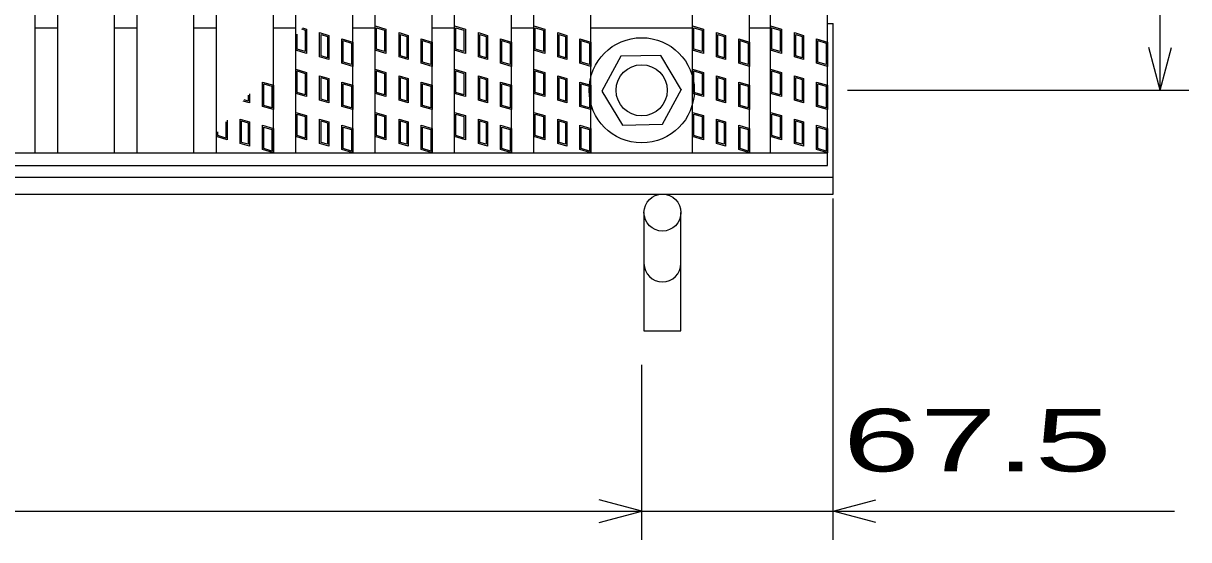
# Model space of a CAD drawing. Units: millimetres, scale not verified. Extents: x -1820 to 1736, y -1282 to 1048.
# Drawn here: x -634.7 to -225, y -228 to -46.5 of the extents above; entities that cross this region are included whole.
import ezdxf
from ezdxf.enums import TextEntityAlignment as Align

# ---------------------------------------------------------------- set-up
doc = ezdxf.new("R2010")
doc.units = ezdxf.units.MM
doc.header["$LTSCALE"] = 10
for name, color, linetype, lineweight in [('16', 3, 'Continuous', 25), ('19', 6, 'Continuous', 25), ('22', 2, 'Continuous', 25)]:
    doc.layers.add(name, color=color, linetype=linetype, lineweight=lineweight)
doc.styles.add('ベクトル', font='')
doc.styles.get('ベクトル').set_extended_font_data('ベクトル')

msp = doc.modelspace()

# ---------------------------------------------------------------- linework, layer by layer
at = {"layer": '16'}
for p, q in [((-630.5, -92), (-630.5, 399)), ((-622.6, -92), (-622.6, 399)), ((-602.6, -92), (-602.6, 399)), ((-594.7, -92), (-594.7, 399)), ((-574.7, -92), (-574.7, 399)), ((-566.8, -92), (-566.8, 399)), ((-546.8, -92), (-546.8, 399)), ((-538.9, -92), (-538.9, 399)), ((-518.9, -92), (-518.9, 399)), ((-511, -92), (-511, 399)), ((-491, -92), (-491, 399)), ((-483.1, -92), (-483.1, 399)), ((-463.1, -92), (-463.1, 399)), ((-455.2, -92), (-455.2, 399)), ((-435.2, -92), (-435.2, 399)), ((-399.4, -92), (-399.4, 399)), ((-379.4, -92), (-379.4, 399)), ((-372, -92), (-372, 399)), ((-352, -92), (-352, 399)), ((-630.5, -48), (-622.6, -48)), ((-602.6, -48), (-594.7, -48)), ((-574.7, -48), (-566.8, -48)), ((-546.8, -48), (-538.9, -48)), ((-536.92, -48.44), (-535.58, -48.84)), ((-536.59, -48.04), (-535.1, -48.49)), ((-535.58, -48.84), (-535.58, -56.4)), ((-535.1, -48.49), (-535.1, -57.04)), ((-518.9, -48), (-511, -48)), ((-511, -55.9), (-511, -47.35)), ((-511, -47.35), (-507.2, -48.49)), ((-510.53, -55.55), (-510.53, -47.99)), ((-510.53, -47.99), (-507.68, -48.84)), ((-507.68, -48.84), (-507.68, -56.4)), ((-507.2, -48.49), (-507.2, -57.04)), ((-491, -48), (-483.1, -48)), ((-483.1, -55.9), (-483.1, -47.35)), ((-483.1, -47.35), (-479.3, -48.49)), ((-482.63, -55.55), (-482.63, -47.99)), ((-482.63, -47.99), (-479.78, -48.84)), ((-479.78, -48.84), (-479.78, -56.4)), ((-479.3, -48.49), (-479.3, -57.04)), ((-463.1, -48), (-455.2, -48)), ((-455.2, -55.9), (-455.2, -47.35)), ((-455.2, -47.35), (-451.4, -48.49)), ((-454.73, -55.55), (-454.73, -47.99)), ((-454.73, -47.99), (-451.88, -48.84)), ((-451.88, -48.84), (-451.88, -56.4)), ((-451.4, -48.49), (-451.4, -57.04)), ((-435.2, -48), (-399.4, -48)), ((-399.4, -55.9), (-399.4, -47.35)), ((-399.4, -47.35), (-395.6, -48.49)), ((-398.93, -55.55), (-398.93, -47.99)), ((-398.93, -47.99), (-396.08, -48.84)), ((-396.08, -48.84), (-396.08, -56.4)), ((-395.6, -48.49), (-395.6, -57.04)), ((-379.4, -48), (-371.5, -48)), ((-372, -55.9), (-372, -47.35)), ((-372, -47.35), (-368.2, -48.49)), ((-371.52, -55.55), (-371.52, -47.99)), ((-371.52, -47.99), (-368.67, -48.84)), ((-368.67, -48.84), (-368.67, -56.4)), ((-368.2, -48.49), (-368.2, -57.04)), ((-538.9, -55.9), (-538.9, -50.77)), ((-538.43, -55.55), (-538.43, -50.21)), ((-530.52, -58.27), (-530.52, -49.72)), ((-530.52, -49.72), (-527.29, -50.68)), ((-530.04, -57.91), (-530.04, -50.35)), ((-530.04, -50.35), (-527.76, -51.04)), ((-527.76, -51.04), (-527.76, -58.6)), ((-527.29, -50.68), (-527.29, -59.23)), ((-522.7, -60.46), (-522.7, -51.91)), ((-522.7, -51.91), (-518.9, -53.05)), ((-522.23, -60.11), (-522.23, -52.55)), ((-522.23, -52.55), (-519.38, -53.4)), ((-518.9, -53.05), (-518.9, -61.6)), ((-502.62, -58.27), (-502.62, -49.72)), ((-502.62, -49.72), (-499.39, -50.68)), ((-502.14, -57.91), (-502.14, -50.35)), ((-502.14, -50.35), (-499.86, -51.04)), ((-499.86, -51.04), (-499.86, -58.6)), ((-499.39, -50.68), (-499.39, -59.23)), ((-494.8, -60.46), (-494.8, -51.91)), ((-494.8, -51.91), (-491, -53.05)), ((-494.33, -60.11), (-494.33, -52.55)), ((-494.33, -52.55), (-491.48, -53.4)), ((-491, -53.05), (-491, -61.6)), ((-474.72, -58.27), (-474.72, -49.72)), ((-474.72, -49.72), (-471.49, -50.68)), ((-474.24, -57.91), (-474.24, -50.35)), ((-474.24, -50.35), (-471.96, -51.04)), ((-471.96, -51.04), (-471.96, -58.6)), ((-471.49, -50.68), (-471.49, -59.23)), ((-466.9, -60.46), (-466.9, -51.91)), ((-466.9, -51.91), (-463.1, -53.05)), ((-466.43, -60.11), (-466.43, -52.55)), ((-466.43, -52.55), (-463.58, -53.4)), ((-463.1, -53.05), (-463.1, -61.6)), ((-446.82, -58.27), (-446.82, -49.72)), ((-446.82, -49.72), (-443.59, -50.68)), ((-446.34, -57.91), (-446.34, -50.35)), ((-446.34, -50.35), (-444.06, -51.04)), ((-444.06, -51.04), (-444.06, -58.6)), ((-443.59, -50.68), (-443.59, -59.23)), ((-439, -60.46), (-439, -51.91)), ((-439, -51.91), (-435.2, -53.05)), ((-438.53, -60.11), (-438.53, -52.55)), ((-438.53, -52.55), (-435.68, -53.4)), ((-435.2, -53.05), (-435.2, -61.6)), ((-391.02, -58.27), (-391.02, -49.72)), ((-391.02, -49.72), (-387.79, -50.68)), ((-390.54, -57.91), (-390.54, -50.35)), ((-390.54, -50.35), (-388.26, -51.04)), ((-388.26, -51.04), (-388.26, -58.6)), ((-387.79, -50.68), (-387.79, -59.23)), ((-383.2, -60.46), (-383.2, -51.91)), ((-383.2, -51.91), (-379.4, -53.05)), ((-382.73, -60.11), (-382.73, -52.55)), ((-382.73, -52.55), (-379.88, -53.4)), ((-379.4, -53.05), (-379.4, -61.6)), ((-363.61, -58.27), (-363.61, -49.72)), ((-363.61, -49.72), (-360.38, -50.68)), ((-363.14, -57.91), (-363.14, -50.35)), ((-363.14, -50.35), (-360.86, -51.04)), ((-360.86, -51.04), (-360.86, -58.6)), ((-360.38, -50.68), (-360.38, -59.23)), ((-355.8, -60.46), (-355.8, -51.91)), ((-355.8, -51.91), (-352, -53.05)), ((-355.32, -60.11), (-355.32, -52.55)), ((-355.32, -52.55), (-352.47, -53.4)), ((-352, -53.05), (-352, -61.6)), ((-535.1, -57.04), (-538.9, -55.9)), ((-535.58, -56.4), (-538.43, -55.55)), ((-519.38, -53.4), (-519.38, -60.96)), ((-507.2, -57.04), (-511, -55.9)), ((-507.68, -56.4), (-510.53, -55.55)), ((-491.48, -53.4), (-491.48, -60.96)), ((-479.3, -57.04), (-483.1, -55.9)), ((-479.78, -56.4), (-482.63, -55.55)), ((-463.58, -53.4), (-463.58, -60.96)), ((-451.4, -57.04), (-455.2, -55.9)), ((-451.88, -56.4), (-454.73, -55.55)), ((-435.68, -53.4), (-435.68, -60.96)), ((-395.6, -57.04), (-399.4, -55.9)), ((-396.08, -56.4), (-398.93, -55.55)), ((-379.88, -53.4), (-379.88, -60.96)), ((-368.2, -57.04), (-372, -55.9)), ((-368.67, -56.4), (-371.52, -55.55)), ((-352.47, -53.4), (-352.47, -60.96)), ((-527.29, -59.23), (-530.52, -58.27)), ((-527.76, -58.6), (-530.04, -57.91)), ((-518.9, -61.6), (-522.7, -60.46)), ((-519.38, -60.96), (-522.23, -60.11)), ((-499.39, -59.23), (-502.62, -58.27)), ((-499.86, -58.6), (-502.14, -57.91)), ((-491, -61.6), (-494.8, -60.46)), ((-491.48, -60.96), (-494.33, -60.11)), ((-471.49, -59.23), (-474.72, -58.27)), ((-471.96, -58.6), (-474.24, -57.91)), ((-463.1, -61.6), (-466.9, -60.46)), ((-463.58, -60.96), (-466.43, -60.11)), ((-443.59, -59.23), (-446.82, -58.27)), ((-444.06, -58.6), (-446.34, -57.91)), ((-435.2, -61.6), (-439, -60.46)), ((-435.68, -60.96), (-438.53, -60.11)), ((-424.59, -58.05), (-431.3, -70.34)), ((-410.6, -57.71), (-424.59, -58.05)), ((-403.3, -70), (-410.6, -57.71)), ((-387.79, -59.23), (-391.02, -58.27)), ((-388.26, -58.6), (-390.54, -57.91)), ((-379.4, -61.6), (-383.2, -60.46)), ((-379.88, -60.96), (-382.73, -60.11)), ((-360.38, -59.23), (-363.61, -58.27)), ((-360.86, -58.6), (-363.14, -57.91)), ((-352, -61.6), (-355.8, -60.46)), ((-352.47, -60.96), (-355.32, -60.11)), ((-538.9, -71.1), (-538.9, -62.55)), ((-538.9, -62.55), (-535.1, -63.69)), ((-538.43, -70.75), (-538.43, -63.19)), ((-538.43, -63.19), (-535.58, -64.04)), ((-535.58, -64.04), (-535.58, -71.6)), ((-535.1, -63.69), (-535.1, -72.24)), ((-530.52, -73.47), (-530.52, -64.92)), ((-530.52, -64.92), (-527.29, -65.88)), ((-530.04, -73.11), (-530.04, -65.55)), ((-530.04, -65.55), (-527.76, -66.24)), ((-511, -71.1), (-511, -62.55)), ((-511, -62.55), (-507.2, -63.69)), ((-510.53, -70.75), (-510.53, -63.19)), ((-510.53, -63.19), (-507.68, -64.04)), ((-507.68, -64.04), (-507.68, -71.6)), ((-507.2, -63.69), (-507.2, -72.24)), ((-502.62, -73.47), (-502.62, -64.92)), ((-502.62, -64.92), (-499.39, -65.88)), ((-502.14, -73.11), (-502.14, -65.55)), ((-502.14, -65.55), (-499.86, -66.24)), ((-483.1, -71.1), (-483.1, -62.55)), ((-483.1, -62.55), (-479.3, -63.69)), ((-482.63, -70.75), (-482.63, -63.19)), ((-482.63, -63.19), (-479.78, -64.04)), ((-479.78, -64.04), (-479.78, -71.6)), ((-479.3, -63.69), (-479.3, -72.24)), ((-474.72, -73.47), (-474.72, -64.92)), ((-474.72, -64.92), (-471.49, -65.88)), ((-474.24, -73.11), (-474.24, -65.55)), ((-474.24, -65.55), (-471.96, -66.24)), ((-455.2, -71.1), (-455.2, -62.55)), ((-455.2, -62.55), (-451.4, -63.69)), ((-454.73, -70.75), (-454.73, -63.19)), ((-454.73, -63.19), (-451.88, -64.04)), ((-451.88, -64.04), (-451.88, -71.6)), ((-451.4, -63.69), (-451.4, -72.24)), ((-446.82, -73.47), (-446.82, -64.92)), ((-446.82, -64.92), (-443.59, -65.88)), ((-446.34, -73.11), (-446.34, -65.55)), ((-446.34, -65.55), (-444.06, -66.24)), ((-399.4, -71.1), (-399.4, -62.55)), ((-399.4, -62.55), (-395.6, -63.69)), ((-398.93, -70.75), (-398.93, -63.19)), ((-398.93, -63.19), (-396.08, -64.04)), ((-396.08, -64.04), (-396.08, -71.6)), ((-395.6, -63.69), (-395.6, -72.24)), ((-391.02, -73.47), (-391.02, -64.92)), ((-391.02, -64.92), (-387.79, -65.88)), ((-390.54, -73.11), (-390.54, -65.55)), ((-390.54, -65.55), (-388.26, -66.24)), ((-372, -71.1), (-372, -62.55)), ((-372, -62.55), (-368.2, -63.69)), ((-371.52, -70.75), (-371.52, -63.19)), ((-371.52, -63.19), (-368.67, -64.04)), ((-368.67, -64.04), (-368.67, -71.6)), ((-368.2, -63.69), (-368.2, -72.24)), ((-363.61, -73.47), (-363.61, -64.92)), ((-363.61, -64.92), (-360.38, -65.88)), ((-363.14, -73.11), (-363.14, -65.55)), ((-363.14, -65.55), (-360.86, -66.24)), ((-550.6, -75.66), (-550.6, -67.11)), ((-550.6, -67.11), (-546.8, -68.25)), ((-550.13, -75.31), (-550.13, -67.75)), ((-550.13, -67.75), (-547.28, -68.6)), ((-547.28, -68.6), (-547.28, -76.16)), ((-546.8, -68.25), (-546.8, -76.8)), ((-527.76, -66.24), (-527.76, -73.8)), ((-527.29, -65.88), (-527.29, -74.43)), ((-522.7, -75.66), (-522.7, -67.11)), ((-522.7, -67.11), (-518.9, -68.25)), ((-522.23, -75.31), (-522.23, -67.75)), ((-522.23, -67.75), (-519.38, -68.6)), ((-519.38, -68.6), (-519.38, -76.16)), ((-518.9, -68.25), (-518.9, -76.8)), ((-499.86, -66.24), (-499.86, -73.8)), ((-499.39, -65.88), (-499.39, -74.43)), ((-494.8, -75.66), (-494.8, -67.11)), ((-494.8, -67.11), (-491, -68.25)), ((-494.33, -75.31), (-494.33, -67.75)), ((-494.33, -67.75), (-491.48, -68.6)), ((-491.48, -68.6), (-491.48, -76.16)), ((-491, -68.25), (-491, -76.8)), ((-471.96, -66.24), (-471.96, -73.8)), ((-471.49, -65.88), (-471.49, -74.43)), ((-466.9, -75.66), (-466.9, -67.11)), ((-466.9, -67.11), (-463.1, -68.25)), ((-466.43, -75.31), (-466.43, -67.75)), ((-466.43, -67.75), (-463.58, -68.6)), ((-463.58, -68.6), (-463.58, -76.16)), ((-463.1, -68.25), (-463.1, -76.8)), ((-444.06, -66.24), (-444.06, -73.8)), ((-443.59, -65.88), (-443.59, -74.43)), ((-439, -75.66), (-439, -67.11)), ((-439, -67.11), (-435.2, -68.25)), ((-438.53, -75.31), (-438.53, -67.75)), ((-438.53, -67.75), (-435.68, -68.6)), ((-435.68, -68.6), (-435.68, -76.16)), ((-435.2, -68.25), (-435.2, -76.8)), ((-388.26, -66.24), (-388.26, -73.8)), ((-387.79, -65.88), (-387.79, -74.43)), ((-383.2, -75.66), (-383.2, -67.11)), ((-383.2, -67.11), (-379.4, -68.25)), ((-382.73, -75.31), (-382.73, -67.75)), ((-382.73, -67.75), (-379.88, -68.6)), ((-379.88, -68.6), (-379.88, -76.16)), ((-379.4, -68.25), (-379.4, -76.8)), ((-360.86, -66.24), (-360.86, -73.8)), ((-360.38, -65.88), (-360.38, -74.43)), ((-355.8, -75.66), (-355.8, -67.11)), ((-355.8, -67.11), (-352, -68.25)), ((-355.32, -75.31), (-355.32, -67.75)), ((-355.32, -67.75), (-352.47, -68.6)), ((-352.47, -68.6), (-352.47, -76.16)), ((-352, -68.25), (-352, -76.8)), ((-555.66, -73.8), (-557.02, -73.39)), ((-555.66, -71.77), (-555.66, -73.8)), ((-555.19, -71.21), (-555.19, -74.43)), ((-535.1, -72.24), (-538.9, -71.1)), ((-535.58, -71.6), (-538.43, -70.75)), ((-527.29, -74.43), (-530.52, -73.47)), ((-527.76, -73.8), (-530.04, -73.11)), ((-507.2, -72.24), (-511, -71.1)), ((-507.68, -71.6), (-510.53, -70.75)), ((-499.39, -74.43), (-502.62, -73.47)), ((-499.86, -73.8), (-502.14, -73.11)), ((-479.3, -72.24), (-483.1, -71.1)), ((-479.78, -71.6), (-482.63, -70.75)), ((-471.49, -74.43), (-474.72, -73.47)), ((-471.96, -73.8), (-474.24, -73.11)), ((-451.4, -72.24), (-455.2, -71.1)), ((-451.88, -71.6), (-454.73, -70.75)), ((-443.59, -74.43), (-446.82, -73.47)), ((-444.06, -73.8), (-446.34, -73.11)), ((-431.3, -70.34), (-424, -82.29)), ((-410.01, -81.95), (-403.3, -69.66)), ((-395.6, -72.24), (-399.4, -71.1)), ((-396.08, -71.6), (-398.93, -70.75)), ((-387.79, -74.43), (-391.02, -73.47)), ((-388.26, -73.8), (-390.54, -73.11)), ((-368.2, -72.24), (-372, -71.1)), ((-368.67, -71.6), (-371.52, -70.75)), ((-360.38, -74.43), (-363.61, -73.47)), ((-360.86, -73.8), (-363.14, -73.11)), ((-555.19, -74.43), (-557.36, -73.78)), ((-546.8, -76.8), (-550.6, -75.66)), ((-547.28, -76.16), (-550.13, -75.31)), ((-538.9, -86.3), (-538.9, -77.75)), ((-538.9, -77.75), (-535.1, -78.89)), ((-518.9, -76.8), (-522.7, -75.66)), ((-519.38, -76.16), (-522.23, -75.31)), ((-511, -86.3), (-511, -77.75)), ((-511, -77.75), (-507.2, -78.89)), ((-491, -76.8), (-494.8, -75.66)), ((-491.48, -76.16), (-494.33, -75.31)), ((-483.1, -86.3), (-483.1, -77.75)), ((-483.1, -77.75), (-479.3, -78.89)), ((-463.1, -76.8), (-466.9, -75.66)), ((-463.58, -76.16), (-466.43, -75.31)), ((-455.2, -86.3), (-455.2, -77.75)), ((-455.2, -77.75), (-451.4, -78.89)), ((-435.2, -76.8), (-439, -75.66)), ((-435.68, -76.16), (-438.53, -75.31)), ((-399.4, -86.3), (-399.4, -77.75)), ((-399.4, -77.75), (-395.6, -78.89)), ((-379.4, -76.8), (-383.2, -75.66)), ((-379.88, -76.16), (-382.73, -75.31)), ((-372, -86.3), (-372, -77.75)), ((-372, -77.75), (-368.2, -78.89)), ((-352, -76.8), (-355.8, -75.66)), ((-352.47, -76.16), (-355.32, -75.31)), ((-563.48, -81.14), (-563.48, -86.8)), ((-563, -80.56), (-563, -87.44)), ((-558.42, -88.67), (-558.42, -80.12)), ((-558.42, -80.12), (-555.19, -81.08)), ((-557.94, -88.31), (-557.94, -80.75)), ((-557.94, -80.75), (-555.66, -81.44)), ((-555.66, -81.44), (-555.66, -89)), ((-555.19, -81.08), (-555.19, -89.63)), ((-538.43, -85.95), (-538.43, -78.39)), ((-538.43, -78.39), (-535.58, -79.24)), ((-535.58, -79.24), (-535.58, -86.8)), ((-535.1, -78.89), (-535.1, -87.44)), ((-530.52, -88.67), (-530.52, -80.12)), ((-530.52, -80.12), (-527.29, -81.08)), ((-530.04, -88.31), (-530.04, -80.75)), ((-530.04, -80.75), (-527.76, -81.44)), ((-527.76, -81.44), (-527.76, -89)), ((-527.29, -81.08), (-527.29, -89.63)), ((-510.53, -85.95), (-510.53, -78.39)), ((-510.53, -78.39), (-507.68, -79.24)), ((-507.68, -79.24), (-507.68, -86.8)), ((-507.2, -78.89), (-507.2, -87.44)), ((-502.62, -88.67), (-502.62, -80.12)), ((-502.62, -80.12), (-499.39, -81.08)), ((-502.14, -88.31), (-502.14, -80.75)), ((-502.14, -80.75), (-499.86, -81.44)), ((-499.86, -81.44), (-499.86, -89)), ((-499.39, -81.08), (-499.39, -89.63)), ((-482.63, -85.95), (-482.63, -78.39)), ((-482.63, -78.39), (-479.78, -79.24)), ((-479.78, -79.24), (-479.78, -86.8)), ((-479.3, -78.89), (-479.3, -87.44)), ((-474.72, -88.67), (-474.72, -80.12)), ((-474.72, -80.12), (-471.49, -81.08)), ((-474.24, -88.31), (-474.24, -80.75)), ((-474.24, -80.75), (-471.96, -81.44)), ((-471.96, -81.44), (-471.96, -89)), ((-471.49, -81.08), (-471.49, -89.63)), ((-454.73, -85.95), (-454.73, -78.39)), ((-454.73, -78.39), (-451.88, -79.24)), ((-451.88, -79.24), (-451.88, -86.8)), ((-451.4, -78.89), (-451.4, -87.44)), ((-446.82, -88.67), (-446.82, -80.12)), ((-446.82, -80.12), (-443.59, -81.08)), ((-446.34, -88.31), (-446.34, -80.75)), ((-446.34, -80.75), (-444.06, -81.44)), ((-444.06, -81.44), (-444.06, -89)), ((-443.59, -81.08), (-443.59, -89.63)), ((-398.93, -85.95), (-398.93, -78.39)), ((-398.93, -78.39), (-396.08, -79.24)), ((-396.08, -79.24), (-396.08, -86.8)), ((-395.6, -78.89), (-395.6, -87.44)), ((-391.02, -88.67), (-391.02, -80.12)), ((-391.02, -80.12), (-387.79, -81.08)), ((-390.54, -88.31), (-390.54, -80.75)), ((-390.54, -80.75), (-388.26, -81.44)), ((-388.26, -81.44), (-388.26, -89)), ((-387.79, -81.08), (-387.79, -89.63)), ((-371.52, -85.95), (-371.52, -78.39)), ((-371.52, -78.39), (-368.67, -79.24)), ((-368.67, -79.24), (-368.67, -86.8)), ((-368.2, -78.89), (-368.2, -87.44)), ((-363.61, -88.67), (-363.61, -80.12)), ((-363.61, -80.12), (-360.38, -81.08)), ((-363.14, -88.31), (-363.14, -80.75)), ((-363.14, -80.75), (-360.86, -81.44)), ((-360.86, -81.44), (-360.86, -89)), ((-360.38, -81.08), (-360.38, -89.63)), ((-566.8, -86.3), (-566.8, -85.21)), ((-566.33, -85.95), (-566.33, -84.62)), ((-563.48, -86.8), (-566.33, -85.95)), ((-550.6, -90.86), (-550.6, -82.31)), ((-550.6, -82.31), (-546.8, -83.45)), ((-550.13, -90.51), (-550.13, -82.95)), ((-550.13, -82.95), (-547.28, -83.8)), ((-547.28, -83.8), (-547.28, -91.36)), ((-546.8, -83.45), (-546.8, -92)), ((-535.58, -86.8), (-538.43, -85.95)), ((-522.7, -90.86), (-522.7, -82.31)), ((-522.7, -82.31), (-518.9, -83.45)), ((-522.23, -90.51), (-522.23, -82.95)), ((-522.23, -82.95), (-519.38, -83.8)), ((-519.38, -83.8), (-519.38, -91.36)), ((-518.9, -83.45), (-518.9, -92)), ((-507.68, -86.8), (-510.53, -85.95)), ((-494.8, -90.86), (-494.8, -82.31)), ((-494.8, -82.31), (-491, -83.45)), ((-494.33, -90.51), (-494.33, -82.95)), ((-494.33, -82.95), (-491.48, -83.8)), ((-491.48, -83.8), (-491.48, -91.36)), ((-491, -83.45), (-491, -92)), ((-479.78, -86.8), (-482.63, -85.95)), ((-466.9, -90.86), (-466.9, -82.31)), ((-466.9, -82.31), (-463.1, -83.45)), ((-466.43, -90.51), (-466.43, -82.95)), ((-466.43, -82.95), (-463.58, -83.8)), ((-463.58, -83.8), (-463.58, -91.36)), ((-463.1, -83.45), (-463.1, -92)), ((-451.88, -86.8), (-454.73, -85.95)), ((-439, -82.31), (-435.2, -83.45)), ((-439, -90.86), (-439, -82.31)), ((-438.53, -90.51), (-438.53, -82.95)), ((-438.53, -82.95), (-435.68, -83.8)), ((-435.68, -83.8), (-435.68, -91.36)), ((-435.2, -83.45), (-435.2, -92)), ((-424, -82.29), (-410.01, -81.95)), ((-396.08, -86.8), (-398.93, -85.95)), ((-383.2, -90.86), (-383.2, -82.31)), ((-383.2, -82.31), (-379.4, -83.45)), ((-382.73, -90.51), (-382.73, -82.95)), ((-382.73, -82.95), (-379.88, -83.8)), ((-379.88, -83.8), (-379.88, -91.36)), ((-379.4, -83.45), (-379.4, -92)), ((-368.67, -86.8), (-371.52, -85.95)), ((-355.8, -90.86), (-355.8, -82.31)), ((-355.8, -82.31), (-352, -83.45)), ((-355.32, -90.51), (-355.32, -82.95)), ((-355.32, -82.95), (-352.47, -83.8)), ((-352.47, -83.8), (-352.47, -91.36)), ((-352, -83.45), (-352, -92)), ((-563, -87.44), (-566.8, -86.3)), ((-555.19, -89.63), (-558.42, -88.67)), ((-555.66, -89), (-557.94, -88.31)), ((-535.1, -87.44), (-538.9, -86.3)), ((-527.29, -89.63), (-530.52, -88.67)), ((-527.76, -89), (-530.04, -88.31)), ((-507.2, -87.44), (-511, -86.3)), ((-499.39, -89.63), (-502.62, -88.67)), ((-499.86, -89), (-502.14, -88.31)), ((-479.3, -87.44), (-483.1, -86.3)), ((-471.49, -89.63), (-474.72, -88.67)), ((-471.96, -89), (-474.24, -88.31)), ((-451.4, -87.44), (-455.2, -86.3)), ((-443.59, -89.63), (-446.82, -88.67)), ((-444.06, -89), (-446.34, -88.31)), ((-395.6, -87.44), (-399.4, -86.3)), ((-387.79, -89.63), (-391.02, -88.67)), ((-388.26, -89), (-390.54, -88.31)), ((-368.2, -87.44), (-372, -86.3)), ((-360.38, -89.63), (-363.61, -88.67)), ((-360.86, -89), (-363.14, -88.31)), ((-1348, -92), (-352, -92)), ((-650.5, -92), (-630.5, -92)), ((-622.6, -92), (-602.6, -92)), ((-594.7, -92), (-574.7, -92)), ((-566.8, -92), (-546.8, -92)), ((-546.8, -92), (-550.6, -90.86)), ((-547.28, -91.36), (-550.13, -90.51)), ((-538.9, -92), (-518.9, -92)), ((-518.9, -92), (-522.7, -90.86)), ((-519.38, -91.36), (-522.23, -90.51)), ((-511, -92), (-491, -92)), ((-491, -92), (-494.8, -90.86)), ((-491.48, -91.36), (-494.33, -90.51)), ((-483.1, -92), (-463.1, -92)), ((-463.1, -92), (-466.9, -90.86)), ((-463.58, -91.36), (-466.43, -90.51)), ((-455.2, -92), (-435.2, -92)), ((-435.2, -92), (-439, -90.86)), ((-435.68, -91.36), (-438.53, -90.51)), ((-399.4, -92), (-379.4, -92)), ((-379.4, -92), (-383.2, -90.86)), ((-379.88, -91.36), (-382.73, -90.51)), ((-372, -92), (-352, -92)), ((-352, -92), (-355.8, -90.86)), ((-352.47, -91.36), (-355.32, -90.51)), ((-352, -96.5), (-352, -92)), ((-1348, -96.5), (-352, -96.5))]:
    msp.add_line(p, q, dxfattribs=at)
for radius in [18.5, 9]:
    msp.add_circle((-417.3, -70), radius, dxfattribs=at)
at = {"layer": '19'}
for p, q in [((-352, -46.5), (-350, -46.5)), ((-350, -106.5), (-350, -46.5)), ((-1350, -100.5), (-350, -100.5)), ((-1350, -106.5), (-350, -106.5)), ((-416.5, -113), (-416.5, -154.62)), ((-403.5, -154.62), (-403.5, -113)), ((-416.5, -154.62), (-403.5, -154.62))]:
    msp.add_line(p, q, dxfattribs=at)
msp.add_circle((-410, -113), 6.5, dxfattribs=at)
msp.add_arc((-410, -130.84), 6.5, 180, 0, dxfattribs=at)
at = {"layer": '22', "color": 4}
for p, q in [((-235, -70), (-235, 377)), ((-235, -70), (-239, -55)), ((-235, -70), (-231, -55)), ((-345, -70), (-225, -70)), ((-350, -228), (-350, -108)), ((-417.3, -228), (-417.3, -166.5)), ((-417.3, -218), (-432.3, -214)), ((-350, -218), (-335, -214)), ((-1282.2, -218), (-417.3, -218)), ((-432.3, -222), (-417.3, -218)), ((-417.3, -218), (-350, -218)), ((-335, -222), (-350, -218)), ((-350, -218), (-230, -218))]:
    msp.add_line(p, q, dxfattribs=at)

# ---------------------------------------------------------------- texts
at = {"layer": '22', "style": 'ベクトル', "width": 1.65}
msp.add_text(' 67.5 ', height=21.99, dxfattribs=at).set_placement((-360, -193), align=Align.MIDDLE_LEFT)

doc.saveas('drawing.dxf')
